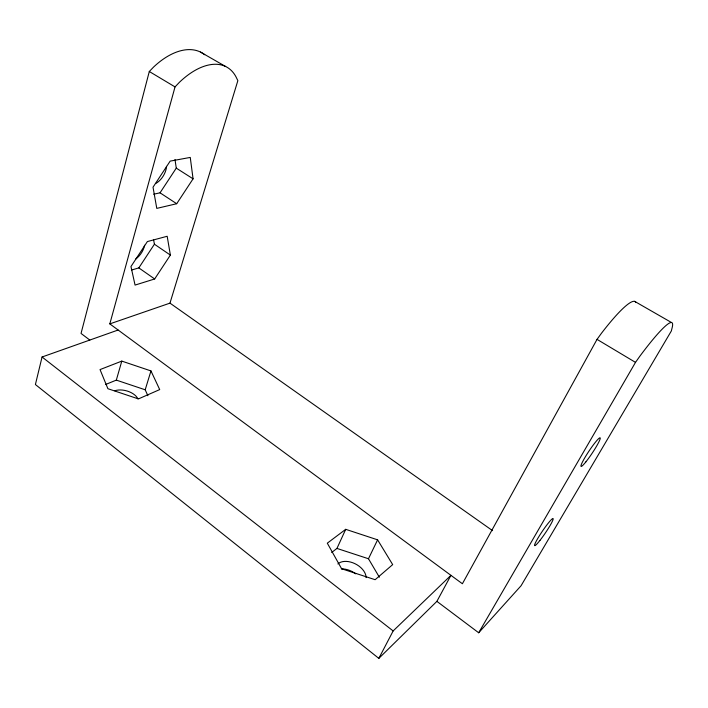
<?xml version="1.0" encoding="UTF-8"?>
<svg xmlns="http://www.w3.org/2000/svg" width="708" height="708" viewBox="0 0 708 708"><rect width="100%" height="100%" fill="white"/><g stroke="black" fill="none" stroke-linecap="round" stroke-linejoin="round"><path stroke-width="1.06" d="M118.103 330.025L42.064 356.991L35.4 384.533L378.824 658.378L436.889 601.349L450.943 575.347L109.82 323.883L175.035 86.907L179.381 82.332A69.278 38.285 -60.3 0 1 236.047 76.951L237.861 80.641L169.973 303.13L109.82 323.883M204.701 54.728A68.464 39.524 -60.6 0 0 153.627 67.012L149.299 71.499L81.039 333.441L89.801 340.044M105.501 384.533L116.324 380.116L121.794 361.107L150.963 370.921L159.707 389.586L138.432 398.914L107.899 388.71L100.04 369.585L121.794 361.107M147.883 395.745L145.193 389.789L150.963 370.921M331.689 552.47L336.946 548.426L345.708 529.327L377.603 539.832L392.683 564.612L375.134 579.702L341.61 568.763L327.308 543.178L345.708 529.327M379.355 577.215L368.479 558.754L377.603 539.832M378.824 658.378L393.144 630.943L450.943 575.347L462.395 583.746L597.03 339.371L601.402 333.344A82.588 12.337 -56.9 0 1 635.855 302.343M478.679 632.766L635.501 362.381L639.855 356.212A83.792 9.47 -56.7 0 1 672.025 328.211L671.326 330.999L521.053 585.764L478.679 632.766L436.889 601.349M153.68 194.204L160.043 192.824L176.274 168.123L175 159.53M176.699 203.727L193.072 178.832L190.257 157.424L170.159 161.114L153.025 187.204L156.778 208.391L176.699 203.727L160.043 192.824M131.538 270.049L138.83 267.898L154.415 244.207L153.627 240.003M154.671 278.97L170.38 255.092L167.177 236.268L147.379 241.57L130.962 266.544L135.06 285.085L154.671 278.97L138.83 267.898M336.946 548.426L368.479 558.754M116.324 380.116L145.193 389.789M200.461 52.056L225.657 66.517M634.634 301.351L671.547 322.547M149.299 71.499L175.035 86.907M597.03 339.371L635.501 362.381M176.274 168.123L193.072 178.832M154.415 244.207L170.38 255.092M169.973 303.13L492.582 530.664M42.064 356.991L393.144 630.943M144.574 245.225A13.602 7.381 -55 0 1 135.511 259.216M337.875 563.957A16.249 10.416 27.7 0 1 355.018 563.71A16.249 10.416 27.7 0 1 366.08 577.631M114.784 390.772A14.638 8.381 15.1 0 1 137.865 398.79M341.344 568.922A16.169 10.478 27.9 0 1 355.673 573.825M166.513 166.345A14.187 7.992 -58.1 0 1 156.087 183.275M539.93 540.443A16.364 1.735 -55.8 0 0 553.152 518.645A16.364 1.735 -55.8 0 0 538.54 537.151A16.364 1.735 -55.8 0 0 539.93 540.443M585.861 461.899A17.204 1.912 -56.3 0 0 600.26 438.137A17.204 1.912 -56.3 0 0 585.631 456.35A17.204 1.912 -56.3 0 0 585.861 461.899"/></g></svg>
